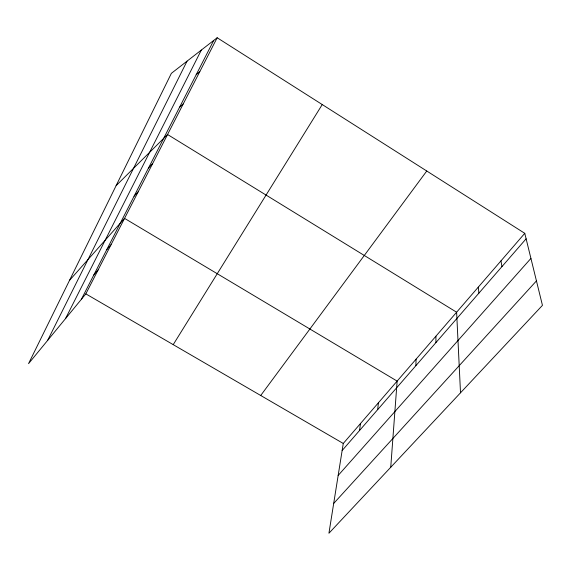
<?xml version="1.0" encoding="UTF-8"?>
<svg xmlns="http://www.w3.org/2000/svg" width="571" height="571" viewBox="0 0 571 571"><rect width="100%" height="100%" fill="white"/><g stroke="black" fill="none" stroke-linecap="round" stroke-linejoin="round"><path stroke-width="0.86" d="M415.852 365.704L416.102 359.138M390.742 467.271L397.138 381.107L124.549 218.372L69.505 280.39M377.688 409.621L378.409 402.783M359.537 430.505L360.472 423.554M524.77 233.325L343.271 443.467L328.925 533.25L542.45 305.349L524.77 233.325L217.173 37.75L171.371 73.338L28.55 363.641L85.836 293.872L217.173 37.75M47.636 340.395L187.031 61.168M65.515 318.618L201.335 50.062M81.36 299.325L213.718 40.434M173.213 344.648L322.244 104.557M260.711 395.496L426.765 171.014M93.758 275.065L98.176 269.805M106.727 249.705L111.067 244.666M342.143 450.526L526.112 238.806M338.16 475.45L530.923 258.406M333.678 503.465L536.447 280.896M134.078 196.217L138.239 191.685M148.503 167.988L152.557 163.756M116.113 185.661L167.56 134.499L456.622 312.23L460.512 392.805M179.501 107.362L183.291 103.815M196.181 74.744L199.814 71.611M85.836 293.872L343.271 443.467M500.974 260.876L501.938 266.628M478.284 287.149L478.898 293.144M435.916 336.205L435.923 342.6"/></g></svg>
